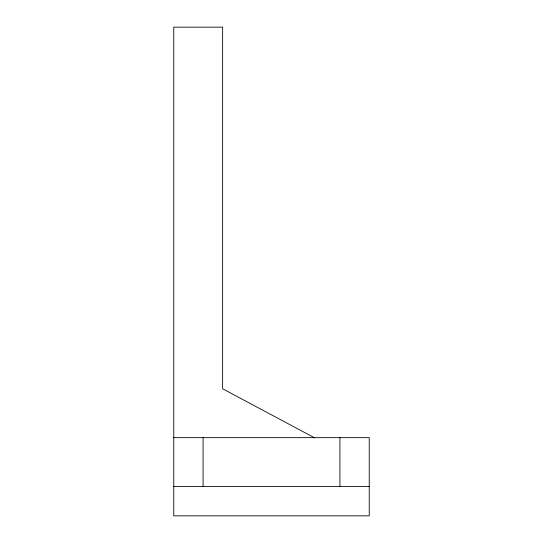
<?xml version="1.0" encoding="UTF-8"?>
<svg xmlns="http://www.w3.org/2000/svg" width="543" height="543" viewBox="0 0 543 543"><rect width="100%" height="100%" fill="white"/><g stroke="black" fill="none" stroke-linecap="round" stroke-linejoin="round"><path stroke-width="0.81" d="M173.76 437.658L369.24 437.658L369.24 515.85L173.76 515.85L173.76 27.15L222.63 27.15L222.63 388.788L314.635 437.855M173.76 486.528L369.24 486.528M339.918 437.658L339.918 486.528M203.082 437.658L203.082 486.528"/></g></svg>
